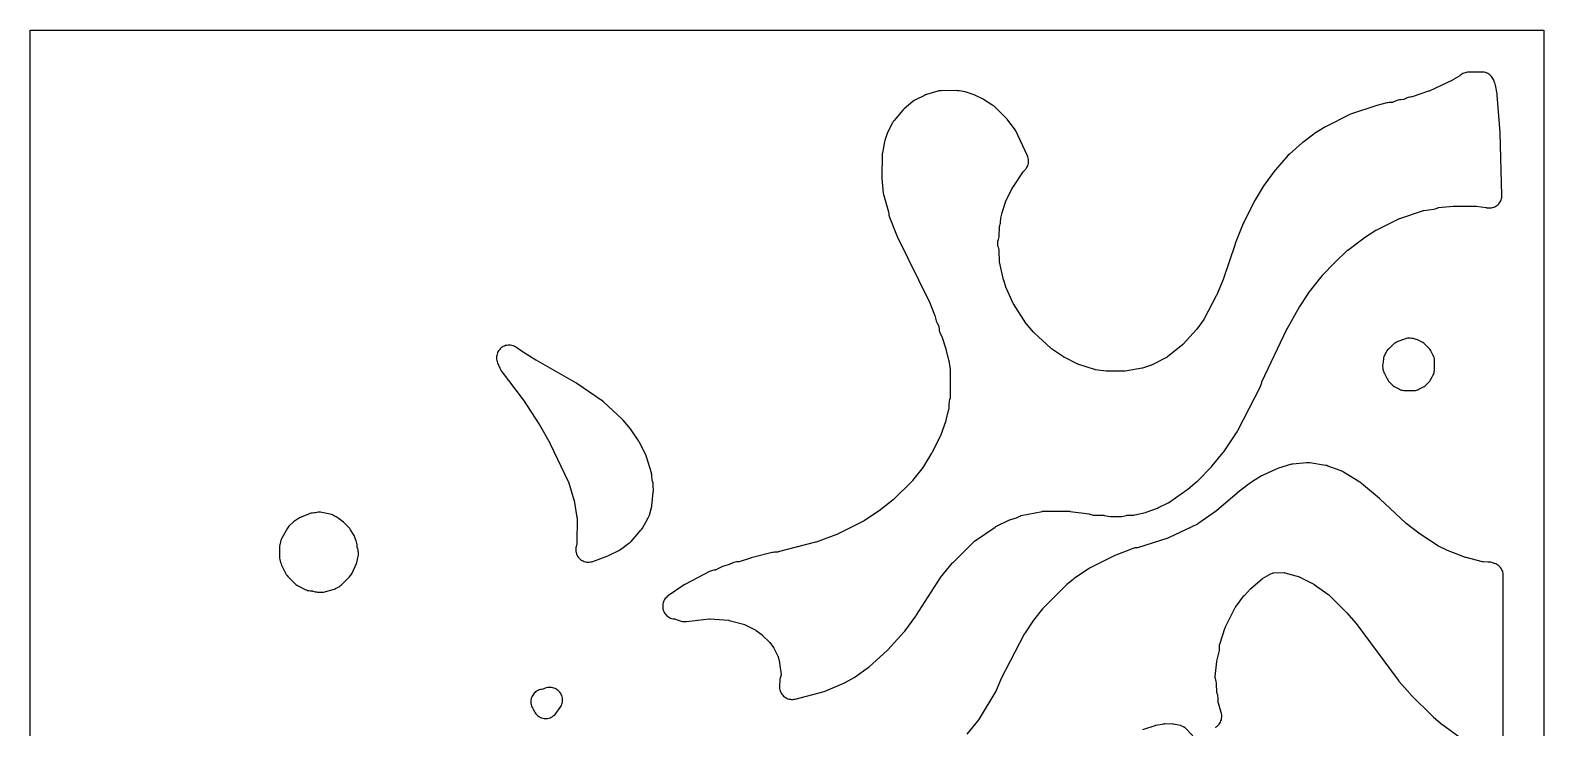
# Model space of a CAD drawing. Header units: millimetres. Extents: x 0 to 300, y 0 to 300.
# Drawn here: x 0 to 299.9, y 161.9 to 300 of the extents above; entities that cross this region are included whole.
import ezdxf

# ---------------------------------------------------------------- set-up
doc = ezdxf.new("R2010")
doc.units = ezdxf.units.MM
doc.layers.add('CUT', color=7, linetype='CONTINUOUS')

msp = doc.modelspace()

# ---------------------------------------------------------------- linework, layer by layer
at = {"layer": 'CUT'}
for points in [[(0.0614, 300), (299.8528, 300), (299.9113, 299.9971), (299.9141, 299.9386), (299.9141, 0.0614), (299.9113, 0.0029), (299.8528, 0), (299.8528, 0), (0.0614, 0), (0.0501, 0.0006), (0.0029, 0.0029), (0.0006, 0.0501), (0, 0.0614), (0, 299.9386), (0.0006, 299.9499), (0.0029, 299.9971), (0.0501, 299.9994)], [(125.4082, 186.5968), (125.3565, 186.3597), (125.328, 186.1186), (125.3231, 185.8759), (125.3417, 185.6338), (125.3837, 185.3947), (125.4486, 185.1608), (125.536, 184.9343), (125.6449, 184.7174), (125.7744, 184.512), (125.9231, 184.3202), (126.0898, 184.1437), (126.2728, 183.9842), (126.4704, 183.8431), (126.6808, 183.722), (126.9019, 183.6218), (127.1317, 183.5435), (127.368, 183.4878), (127.4887, 183.4715), (127.4887, 183.4714), (127.6065, 183.4528), (127.6439, 183.4431), (127.6609, 183.4374), (128.5767, 183.1048), (128.7827, 183.0399), (128.9935, 182.9931), (129.2075, 182.9646), (129.5392, 182.935), (129.8009, 182.9253), (130.0622, 182.9432), (134.5596, 183.4877), (134.5788, 183.4895), (134.6618, 183.4911), (134.6811, 183.4899), (138.358, 183.1795), (138.3751, 183.1777), (138.4479, 183.1648), (138.4646, 183.1606), (141.5775, 182.311), (141.5955, 182.3056), (141.671, 182.2767), (141.6879, 182.2687), (143.7577, 181.2287), (143.7727, 181.2207), (143.8351, 181.182), (143.8489, 181.1721), (145.0109, 180.2955), (145.0719, 180.2463), (145.1295, 180.1932), (146.5149, 178.8287), (146.5186, 178.8249), (146.5722, 178.7629), (146.5834, 178.7481), (147.2919, 177.7623), (147.2947, 177.7582), (147.3339, 177.6943), (147.3419, 177.6792), (148.1464, 176.0866), (148.1552, 176.0679), (148.1865, 175.9844), (148.1921, 175.9645), (148.4763, 174.8415), (148.4913, 174.7742), (148.5024, 174.7061), (148.7997, 172.4698), (148.8003, 172.4643), (148.8026, 172.4157), (148.7958, 172.3858), (148.789, 172.3624), (148.6472, 171.9213), (148.5882, 171.7049), (148.5488, 171.4841), (148.5294, 171.2607), (148.4849, 170.1968), (148.4823, 170.1566), (148.4786, 169.908), (148.4996, 169.6603), (148.5451, 169.4159), (148.6147, 169.1773), (148.7076, 168.9467), (148.8229, 168.7265), (148.9596, 168.5188), (149.1162, 168.3258), (149.2912, 168.1492), (149.4828, 167.9909), (149.6893, 167.8524), (149.9084, 167.7351), (150.1382, 167.6402), (150.3762, 167.5685), (150.6202, 167.5208), (150.8677, 167.4976), (151.1162, 167.4991), (151.3635, 167.5253), (151.6068, 167.5759), (157.3192, 169.0628), (157.4986, 169.1168), (157.6736, 169.1841), (161.2347, 170.7092), (161.4916, 170.8372), (163.2343, 171.8337), (163.4355, 171.9619), (166.0263, 173.7919), (166.268, 173.9862), (169.776, 177.1834), (169.9379, 177.3452), (173.1024, 180.8102), (173.2744, 181.0205), (175.4676, 184.0198), (175.5473, 184.1355), (180.3305, 191.5134), (180.3666, 191.566), (180.4054, 191.6165), (182.7816, 194.5421), (182.8228, 194.5901), (182.8665, 194.6359), (187.0554, 198.7999), (187.0681, 198.812), (187.1265, 198.8601), (187.1408, 198.8703), (191.2298, 201.6449), (191.298, 201.6879), (191.3688, 201.7261), (194.0233, 203.0445), (194.0392, 203.0519), (194.1099, 203.0792), (194.1267, 203.0843), (195.1948, 203.3851), (195.4428, 203.4692), (195.6807, 203.5787), (196.2705, 203.8889), (196.2867, 203.8969), (196.3229, 203.9117), (196.3603, 203.9229), (196.378, 203.9268), (200.5383, 204.7459), (200.5564, 204.749), (200.6349, 204.7566), (200.6532, 204.7571), (205.9396, 204.7571), (206.0209, 204.7543), (206.1018, 204.746), (209.8456, 204.2315), (209.8623, 204.2289), (209.8979, 204.2206), (209.9328, 204.2092), (209.948, 204.203), (209.9553, 204.1999), (210.1823, 204.1148), (210.4164, 204.0522), (210.6554, 204.0125), (210.8972, 203.9961), (212.7423, 203.9608), (212.7471, 203.9606), (212.8208, 203.9538), (212.8374, 203.9513), (214.0865, 203.7337), (214.315, 203.7047), (214.5451, 203.6968), (216.013, 203.7142), (216.2902, 203.7329), (216.5635, 203.7823), (217.245, 203.9449), (217.2636, 203.9488), (217.345, 203.9597), (217.364, 203.9608), (218.4305, 203.9949), (218.6605, 204.0129), (218.8878, 204.052), (221.0092, 204.5187), (221.3497, 204.6195), (223.3442, 205.3673), (223.5902, 205.4749), (225.5, 206.4359), (225.8062, 206.6184), (229.2093, 208.9914), (229.3956, 209.1348), (231.1965, 210.6608), (231.3628, 210.8152), (234.071, 213.5692), (234.2331, 213.751), (236.3591, 216.3825), (236.4911, 216.5617), (239.1326, 220.503), (239.2777, 220.7486), (243.7648, 229.4459), (243.8558, 229.6431), (243.9295, 229.8473), (243.9851, 230.0572), (244.0299, 230.2617), (244.035, 230.2823), (244.0646, 230.3691), (244.0732, 230.3886), (249.0055, 240.8203), (249.0249, 240.8594), (249.0457, 240.8978), (251.514, 245.2606), (251.5369, 245.2993), (251.5612, 245.3371), (253.204, 247.7891), (253.2281, 247.8238), (253.2535, 247.8577), (256.0129, 251.4042), (256.053, 251.453), (256.0957, 251.4996), (258.4791, 253.9711), (258.4896, 253.9817), (258.5123, 254.0042), (260.9857, 256.3893), (261.0367, 256.4357), (261.0902, 256.479), (264.3054, 258.9314), (264.3502, 258.9639), (264.3964, 258.9944), (266.6358, 260.3947), (266.6849, 260.4238), (266.7354, 260.4505), (271.0482, 262.6034), (271.1247, 262.6383), (271.2034, 262.6677), (276.0809, 264.2942), (276.0862, 264.2958), (276.1684, 264.3158), (276.1873, 264.3191), (278.1552, 264.6096), (278.385, 264.6546), (278.6096, 264.7209), (278.8271, 264.808), (278.9362, 264.8577), (278.955, 264.8657), (278.997, 264.8795), (279.0402, 264.8887), (279.0605, 264.8913), (281.9506, 265.1795), (282.0141, 265.1841), (282.0777, 265.1853), (286.3768, 265.1538), (286.4479, 265.1512), (286.5186, 265.1443), (288.5046, 264.8914), (288.5228, 264.8886), (288.5811, 264.8753), (288.8173, 264.8331), (289.0564, 264.8137), (289.2963, 264.8173), (289.5347, 264.8439), (289.7695, 264.8932), (289.9985, 264.9648), (290.2195, 265.058), (290.4306, 265.172), (290.6298, 265.3057), (290.8153, 265.4579), (290.9853, 265.6271), (291.1383, 265.8119), (291.273, 266.0105), (291.3879, 266.2211), (291.4822, 266.4417), (291.5548, 266.6703), (291.6052, 266.9049), (291.6329, 267.1432), (291.6377, 267.3831), (291.2903, 279.6544), (291.2837, 279.7789), (290.7056, 287.1612), (290.6714, 287.4215), (290.3503, 289.1546), (290.2831, 289.4293), (290.1854, 289.6946), (289.951, 290.2345), (289.8429, 290.4536), (289.7139, 290.6611), (289.5653, 290.855), (289.3985, 291.0334), (289.2151, 291.1947), (289.0168, 291.3374), (288.8055, 291.46), (288.5833, 291.5614), (288.3522, 291.6407), (288.1145, 291.697), (287.8725, 291.7298), (287.6284, 291.7389), (285.0118, 291.7082), (284.7807, 291.6947), (284.5518, 291.66), (284.3271, 291.6042), (284.1086, 291.5279), (283.898, 291.4317), (283.6973, 291.3164), (283.508, 291.1831), (283.332, 291.0328), (283.318, 291.0197), (283.2829, 290.9934), (283.2657, 290.9825), (281.9044, 290.1755), (281.8548, 290.1477), (281.804, 290.1222), (277.2224, 287.9669), (277.1578, 287.9388), (277.0917, 287.9146), (273.8691, 286.8412), (273.8504, 286.8355), (273.7681, 286.8173), (273.7487, 286.8146), (273.5092, 286.7872), (273.2819, 286.7506), (273.059, 286.6932), (272.8424, 286.6156), (272.6338, 286.5183), (272.222, 286.3028), (272.2047, 286.2943), (272.1662, 286.279), (272.1254, 286.2719), (272.1062, 286.27), (271.5754, 286.2329), (271.3252, 286.2026), (271.0793, 286.1473), (270.8402, 286.0676), (270.0086, 285.7427), (269.9902, 285.736), (269.9497, 285.7249), (269.9082, 285.718), (269.8887, 285.7163), (269.276, 285.6795), (269.0482, 285.6553), (268.8236, 285.6104), (266.8331, 285.1162), (266.6431, 285.061), (261.8259, 283.4512), (261.4989, 283.3155), (256.7783, 280.9515), (256.567, 280.8325), (254.5163, 279.5429), (254.3384, 279.42), (252.2058, 277.806), (252.0673, 277.6932), (249.52, 275.4622), (249.3005, 275.2446), (246.7616, 272.3947), (246.6176, 272.2174), (244.4559, 269.2918), (244.3246, 269.0953), (242.7028, 266.4005), (242.6083, 266.2287), (240.4699, 261.9481), (240.3851, 261.7593), (238.7879, 257.7663), (238.7392, 257.6338), (236.469, 250.8747), (236.4549, 250.835), (236.4394, 250.7958), (235.0728, 247.5154), (235.0503, 247.4648), (235.0255, 247.4152), (232.6222, 242.885), (232.5815, 242.8141), (232.536, 242.7463), (231.1649, 240.8457), (231.1268, 240.7957), (231.0861, 240.7477), (228.4792, 237.8375), (228.4756, 237.8337), (228.4187, 237.7793), (228.4051, 237.7678), (225.386, 235.341), (225.3702, 235.329), (225.2981, 235.2826), (225.2806, 235.2732), (222.1609, 233.705), (222.084, 233.6697), (222.0049, 233.64), (220.4326, 233.1124), (220.4279, 233.1109), (220.3544, 233.0922), (220.3375, 233.0889), (216.9825, 232.5248), (216.9772, 232.524), (216.8959, 232.517), (216.8774, 232.5166), (213.3702, 232.5255), (213.3009, 232.5277), (213.2319, 232.534), (211.0135, 232.799), (210.9948, 232.8017), (210.9151, 232.8194), (210.897, 232.8249), (207.6028, 233.9168), (207.5221, 233.9468), (207.4437, 233.9826), (204.8762, 235.2696), (204.8095, 235.3057), (204.7451, 235.3461), (202.3934, 236.9277), (202.3226, 236.9791), (202.2559, 237.0357), (198.9201, 240.0753), (198.8621, 240.1319), (198.808, 240.1923), (197.363, 241.9231), (197.3183, 241.9801), (197.2771, 242.0397), (194.83, 245.8239), (194.8275, 245.8278), (194.7931, 245.8902), (194.7861, 245.9048), (193.4532, 248.839), (193.4289, 248.8964), (193.4077, 248.955), (192.8954, 250.4913), (192.8785, 250.5465), (192.8642, 250.6025), (192.0551, 254.1382), (192.0513, 254.1568), (192.0412, 254.2384), (192.0403, 254.2574), (191.9947, 256.2733), (191.9745, 256.5393), (191.926, 256.8017), (191.8499, 257.0573), (191.7632, 257.3), (191.7615, 257.3053), (191.7488, 257.353), (191.7465, 257.3823), (191.7461, 257.4071), (191.7541, 258.2502), (191.7549, 258.2715), (191.7606, 258.317), (191.7713, 258.3617), (191.7781, 258.3819), (191.8499, 258.578), (191.93, 258.8404), (191.9808, 259.1101), (192.0018, 259.3837), (192.0374, 261.0395), (192.0383, 261.058), (192.043, 261.0975), (192.0555, 261.1354), (192.0626, 261.1525), (192.0655, 261.1589), (192.1498, 261.3758), (192.2136, 261.5995), (192.2563, 261.8282), (192.2776, 262.0598), (192.3061, 262.692), (192.3074, 262.7103), (192.3187, 262.7889), (192.3227, 262.8069), (192.5811, 263.8605), (192.5935, 263.9071), (192.6079, 263.9533), (193.4014, 266.3356), (193.43, 266.4125), (193.4639, 266.4873), (194.4889, 268.5593), (194.5267, 268.6296), (194.5691, 268.6973), (196.7692, 271.9586), (196.779, 271.9724), (196.8252, 272.029), (196.8367, 272.0414), (197.1315, 272.3434), (197.299, 272.5334), (197.4464, 272.7393), (197.5723, 272.9591), (197.6752, 273.1905), (197.7542, 273.4312), (197.8085, 273.6786), (197.8374, 273.9302), (197.8408, 274.1834), (197.8185, 274.4357), (197.7708, 274.6844), (197.6981, 274.9271), (197.6013, 275.1611), (195.2762, 280.0631), (195.1616, 280.2771), (195.0269, 280.479), (193.7282, 282.2337), (193.608, 282.3836), (193.4766, 282.5239), (191.1857, 284.7895), (190.9894, 284.9642), (190.7759, 285.1173), (188.9174, 286.3074), (188.6788, 286.4424), (187.3387, 287.106), (187.0224, 287.2366), (185.645, 287.6974), (185.291, 287.7876), (184.066, 288.0063), (183.841, 288.036), (183.6142, 288.0451), (180.5359, 288.0297), (180.3017, 288.0175), (180.0698, 287.9835), (179.842, 287.9278), (177.5903, 287.2645), (177.3798, 287.1921), (177.1765, 287.1013), (175.407, 286.2143), (175.1497, 286.0656), (174.9119, 285.8874), (173.2005, 284.4385), (173.0549, 284.3051), (172.9204, 284.1605), (171.2001, 282.1602), (171.0158, 281.9173), (170.8624, 281.6539), (169.9652, 279.8708), (169.8264, 279.5369), (169.3745, 278.1798), (169.2955, 277.8827), (168.8703, 275.7679), (168.8358, 275.5439), (168.8216, 275.3177), (168.7465, 270.8952), (168.7567, 270.6226), (169.0218, 267.7546), (169.0568, 267.5089), (169.1161, 267.268), (170.0702, 264.079), (170.0748, 264.0622), (170.0896, 263.9885), (170.0919, 263.9712), (170.1278, 263.6317), (170.1624, 263.4051), (170.2176, 263.1826), (170.293, 262.966), (171.8066, 259.1856), (171.8836, 259.0125), (178.0631, 246.4334), (178.0823, 246.3924), (178.0999, 246.3507), (179.1865, 243.6357), (179.2093, 243.5739), (179.2286, 243.5108), (179.5087, 242.4992), (179.5908, 242.2531), (179.6979, 242.0168), (180.0224, 241.39), (180.0306, 241.3733), (180.0454, 241.336), (180.0525, 241.2967), (180.0545, 241.2781), (180.0912, 240.8184), (180.1234, 240.5712), (180.1801, 240.3285), (180.2607, 240.0926), (180.3643, 239.866), (180.5744, 239.4612), (180.5766, 239.4567), (180.6063, 239.3872), (180.6122, 239.371), (181.4279, 236.9253), (181.4416, 236.8813), (181.4536, 236.8369), (181.9902, 234.6877), (182.0013, 234.6391), (182.0103, 234.59), (182.2924, 232.8527), (182.2931, 232.8475), (182.2997, 232.7685), (182.3001, 232.7505), (182.2804, 227.126), (182.2797, 227.1047), (182.2744, 227.0591), (182.2639, 227.0144), (182.2572, 226.9942), (182.19, 226.8072), (182.1158, 226.5617), (182.067, 226.3098), (182.0444, 226.0543), (182.0085, 225.0872), (182.0073, 225.0679), (181.9956, 224.9851), (181.9915, 224.9661), (181.4575, 222.8136), (181.4414, 222.7549), (181.4223, 222.6972), (180.3516, 219.7196), (180.3251, 219.6524), (180.2946, 219.5869), (178.6646, 216.3489), (178.6436, 216.3091), (178.6211, 216.2701), (177.0128, 213.5987), (176.9717, 213.535), (176.9265, 213.4741), (174.8465, 210.8444), (174.8006, 210.7899), (174.7516, 210.7382), (171.0904, 207.1019), (171.0406, 207.0551), (170.9882, 207.0113), (168.5836, 205.1167), (168.5466, 205.0888), (168.5086, 205.0623), (165.2428, 202.8775), (165.1795, 202.838), (165.1138, 202.8025), (160.2491, 200.3663), (160.1922, 200.3396), (160.134, 200.316), (155.7262, 198.6627), (155.6669, 198.6423), (155.6066, 198.6249), (148.2172, 196.7101), (148.1998, 196.706), (148.1237, 196.6938), (148.1059, 196.6923), (147.4494, 196.6504), (147.2247, 196.6259), (147.003, 196.5811), (142.8616, 195.5475), (142.695, 195.4998), (140.476, 194.7794), (140.4541, 194.773), (140.357, 194.7542), (140.3342, 194.7519), (139.9515, 194.7251), (139.698, 194.6943), (139.4489, 194.6377), (139.2068, 194.5561), (138.9744, 194.4502), (138.5937, 194.2526), (138.5764, 194.2441), (138.4992, 194.2136), (138.4809, 194.208), (137.416, 193.9083), (137.1715, 193.8256), (136.9369, 193.7182), (135.8543, 193.1535), (135.8493, 193.151), (135.8039, 193.1319), (135.7752, 193.1256), (135.7507, 193.1218), (135.4323, 193.0805), (135.213, 193.0421), (134.998, 192.9844), (134.7889, 192.9077), (134.5876, 192.8127), (129.8321, 190.3056), (129.6038, 190.1692), (126.4929, 188.079), (126.23, 187.8757), (126.1648, 187.818), (125.9911, 187.6485), (125.8346, 187.4629), (125.6969, 187.263), (125.5792, 187.0506), (125.4827, 186.8279)], [(94.931, 237.6535), (94.6819, 237.6459), (94.4349, 237.6135), (94.1923, 237.5567), (93.9565, 237.476), (93.73, 237.3723), (93.5149, 237.2465), (93.3134, 237.0999), (93.1275, 236.934), (92.959, 236.7504), (92.8097, 236.551), (92.6809, 236.3377), (92.574, 236.1126), (92.4901, 235.878), (92.4299, 235.6362), (92.3941, 235.3896), (92.383, 235.1407), (92.3967, 234.8919), (92.4351, 234.6458), (92.4979, 234.4046), (92.5843, 234.1709), (93.0337, 233.1202), (93.1682, 232.8516), (93.3339, 232.6011), (97.6914, 226.8044), (97.7156, 226.7711), (97.7386, 226.737), (100.7817, 222.0471), (100.7988, 222.0199), (100.8152, 221.9923), (103.0039, 218.1855), (103.0253, 218.1466), (103.0452, 218.107), (106.6216, 210.6533), (106.6236, 210.649), (106.65, 210.5821), (106.6552, 210.5666), (107.7468, 207.017), (107.7677, 206.9401), (107.7833, 206.8621), (108.3367, 203.5329), (108.3374, 203.5276), (108.3443, 203.4467), (108.3447, 203.4283), (108.3257, 198.2956), (108.3256, 198.2902), (108.3214, 198.2419), (108.3139, 198.214), (108.3062, 198.1909), (108.2516, 198.0413), (108.1786, 197.8054), (108.1292, 197.5634), (108.1039, 197.3178), (108.103, 197.0709), (108.1264, 196.8251), (108.1739, 196.5828), (108.2452, 196.3463), (108.3394, 196.1181), (108.4557, 195.9002), (108.5929, 195.6949), (108.7496, 195.5042), (108.9245, 195.3298), (109.1156, 195.1735), (109.3213, 195.0369), (109.5395, 194.9212), (109.768, 194.8275), (110.0046, 194.7569), (110.247, 194.71), (110.4929, 194.6872), (110.7398, 194.6888), (110.9854, 194.7147), (111.2272, 194.7647), (111.4629, 194.8384), (114.481, 195.9478), (114.7422, 196.0611), (116.6278, 197.0098), (116.8004, 197.1054), (116.9649, 197.2142), (118.647, 198.4254), (118.8631, 198.6), (119.0585, 198.7976), (121.0069, 200.9996), (121.1704, 201.2052), (121.3114, 201.4269), (122.4507, 203.4442), (122.5795, 203.7072), (122.6767, 203.9835), (123.1115, 205.4976), (123.1629, 205.7116), (123.1952, 205.9293), (123.4612, 208.4886), (123.4743, 208.7786), (123.4602, 209.8936), (123.448, 210.1109), (123.4169, 210.3264), (123.3672, 210.5382), (123.2993, 210.745), (123.2472, 210.883), (123.2407, 210.9018), (123.2299, 210.9434), (123.2235, 210.9858), (123.2222, 211.0057), (123.1907, 211.7572), (123.1727, 211.9691), (123.1369, 212.1786), (123.0834, 212.3843), (122.1221, 215.5247), (122.0525, 215.722), (121.9667, 215.9128), (120.7346, 218.3719), (120.573, 218.6486), (119.0753, 220.8724), (118.919, 221.0802), (117.4933, 222.7839), (117.2675, 223.0204), (113.5845, 226.4045), (113.311, 226.6225), (108.3093, 230.0671), (108.124, 230.1831), (100.2208, 234.6621), (100.1946, 234.6774), (100.1688, 234.6933), (97.139, 236.62), (97.1136, 236.6367), (97.0885, 236.654), (96.3304, 237.1924), (96.1203, 237.3263), (95.8979, 237.4387), (95.6654, 237.5284), (95.4252, 237.5945), (95.1795, 237.6363)], [(268.2316, 232.2705), (268.3425, 232.0171), (268.8635, 230.9864), (268.993, 230.7603), (269.1453, 230.549), (269.3187, 230.3546), (269.8648, 229.8035), (270.066, 229.6214), (270.2857, 229.4621), (270.5213, 229.3276), (271.3137, 228.9308), (271.5248, 228.8371), (271.7436, 228.7632), (271.9683, 228.7098), (272.1969, 228.6774), (272.4276, 228.6662), (274.0344, 228.6626), (274.265, 228.6728), (274.4937, 228.7042), (274.7186, 228.7565), (274.9376, 228.8294), (275.149, 228.9221), (275.9664, 229.3267), (276.2059, 229.4622), (276.4291, 229.6232), (276.6332, 229.8077), (277.1693, 230.3487), (277.3461, 230.5473), (277.5009, 230.7635), (277.6318, 230.995), (278.0146, 231.7648), (278.1073, 231.9748), (278.1803, 232.1924), (278.2331, 232.4159), (278.2651, 232.6432), (278.2762, 232.8725), (278.2798, 234.4818), (278.2696, 234.7129), (278.2381, 234.942), (278.1855, 235.1672), (278.1124, 235.3866), (278.0194, 235.5983), (277.6152, 236.413), (277.482, 236.6486), (277.3241, 236.8684), (277.1434, 237.0698), (276.334, 237.8792), (276.1399, 238.054), (275.9287, 238.2076), (275.7025, 238.3383), (275.1881, 238.6008), (274.9235, 238.717), (274.6473, 238.802), (274.0658, 238.9446), (273.77, 238.9986), (273.4699, 239.0166), (273.1681, 239.0166), (272.9455, 239.0066), (272.7248, 238.9769), (272.5075, 238.9276), (272.2955, 238.8592), (270.9745, 238.367), (270.7347, 238.2631), (270.5071, 238.1347), (270.2941, 237.9833), (270.0981, 237.8104), (269.1522, 236.884), (268.9835, 236.7014), (268.8337, 236.503), (268.7044, 236.2907), (268.427, 235.7797), (268.3301, 235.5805), (268.2511, 235.3735), (268.1908, 235.1604), (268.1496, 234.9427), (267.9993, 233.897), (267.9764, 233.6549), (267.9772, 233.4116), (268.0017, 233.1696), (268.0495, 232.9311), (268.1493, 232.5346)], [(49.6073, 194.5997), (49.6914, 194.3239), (49.8068, 194.0596), (50.6026, 192.49), (50.7331, 192.2631), (50.8866, 192.051), (51.0614, 191.8561), (52.4463, 190.4661), (52.6426, 190.2889), (52.8565, 190.1334), (53.0856, 190.0014), (54.4924, 189.2872), (54.7254, 189.1835), (54.9677, 189.1041), (55.2169, 189.0498), (55.4703, 189.0211), (55.8052, 189.0004), (55.825, 188.9987), (55.867, 188.9916), (55.9081, 188.9801), (55.9267, 188.9733), (56.0099, 188.9402), (56.234, 188.8631), (56.4643, 188.8077), (56.6988, 188.7743), (56.9354, 188.7632), (57.8935, 188.7638), (58.1175, 188.774), (58.3397, 188.8042), (58.5582, 188.8542), (60.0332, 189.2621), (60.2743, 189.3422), (60.5062, 189.4464), (61.0019, 189.7001), (61.2248, 189.8292), (61.4332, 189.9804), (61.625, 190.1524), (63.2625, 191.78), (63.4158, 191.9469), (63.5534, 192.1271), (63.6742, 192.3189), (63.777, 192.5209), (64.6311, 194.4049), (64.718, 194.6236), (64.7841, 194.8495), (64.9442, 195.5117), (64.9965, 195.8024), (65.0142, 196.0972), (65.0146, 196.5761), (65.0027, 196.8218), (64.9667, 197.0651), (64.907, 197.3037), (64.8241, 197.5353), (64.8053, 197.5807), (64.7979, 197.6001), (64.7854, 197.6431), (64.7778, 197.6872), (64.776, 197.7079), (64.7494, 198.1498), (64.72, 198.4104), (64.6634, 198.6665), (64.5803, 198.9153), (64.2472, 199.7617), (64.1535, 199.9711), (64.041, 200.171), (63.4507, 201.1156), (63.306, 201.3231), (63.141, 201.5149), (62.3297, 202.3669), (62.1914, 202.5013), (62.0432, 202.6246), (61.0406, 203.3956), (60.8489, 203.5292), (60.6455, 203.6444), (60.0581, 203.9416), (59.8644, 204.0295), (59.6639, 204.1006), (59.4581, 204.1544), (57.7618, 204.5215), (57.5192, 204.5617), (57.2739, 204.5778), (57.0282, 204.5697), (56.7844, 204.5375), (56.545, 204.4816), (56.4104, 204.443), (56.3685, 204.4359), (56.3481, 204.4341), (55.9377, 204.4094), (55.6561, 204.3764), (55.3801, 204.3117), (55.1132, 204.2162), (53.7056, 203.6204), (53.5285, 203.5372), (53.3585, 203.4403), (52.3763, 202.8286), (52.1497, 202.6695), (51.9421, 202.4862), (51.3996, 201.9511), (51.2436, 201.7824), (51.1038, 201.6), (50.9813, 201.4056), (49.8493, 199.4119), (49.7399, 199.1952), (49.6519, 198.9689), (49.5863, 198.7352), (49.4461, 198.1223), (49.3982, 197.8386), (49.3832, 197.5513), (49.3927, 195.7688), (49.4112, 195.4781), (49.4634, 195.1916)], [(100.1646, 164.6724), (100.3232, 164.4898), (100.4988, 164.3235), (100.6896, 164.1749), (100.8939, 164.0454), (101.1097, 163.9363), (101.335, 163.8486), (101.5678, 163.783), (101.8058, 163.7402), (102.0469, 163.7206), (102.2887, 163.7244), (102.529, 163.7516), (102.7656, 163.8018), (102.9962, 163.8747), (103.2187, 163.9695), (103.4309, 164.0854), (103.631, 164.2212), (103.8171, 164.3757), (103.9873, 164.5475), (104.1401, 164.7349), (104.9983, 165.898), (105.1357, 166.105), (105.2519, 166.3247), (105.3457, 166.5547), (105.4162, 166.793), (105.4627, 167.0371), (105.4848, 167.2846), (105.4822, 167.533), (105.4549, 167.78), (105.4032, 168.0231), (105.3277, 168.2598), (105.229, 168.4878), (105.1082, 168.7049), (104.9664, 168.909), (104.8051, 169.098), (104.6258, 169.27), (104.4304, 169.4234), (104.2206, 169.5566), (103.9987, 169.6684), (103.7668, 169.7576), (103.5272, 169.8233), (103.2822, 169.8648), (103.0343, 169.8819), (102.7859, 169.8743), (102.5396, 169.8421), (102.2976, 169.7855), (102.0625, 169.7053), (101.6533, 169.5425), (101.6342, 169.5354), (101.5919, 169.5238), (101.5604, 169.5222), (101.3205, 169.4983), (101.0841, 169.4514), (100.8532, 169.382), (100.6302, 169.2906), (100.4169, 169.1782), (100.2155, 169.0458), (100.0278, 168.8946), (99.8554, 168.7261), (99.7002, 168.5417), (99.5634, 168.3432), (99.4464, 168.1325), (99.3502, 167.9115), (99.2757, 167.6822), (99.2236, 167.4469), (99.1945, 167.2076), (99.1886, 166.9666), (99.2058, 166.7262), (99.2462, 166.4885), (99.3093, 166.2559), (99.3944, 166.0304), (99.5009, 165.8141), (99.5826, 165.6822), (99.581, 165.6812), (99.6547, 165.5635), (99.6663, 165.5422), (99.9037, 165.079), (100.0243, 164.8694)]]:
    msp.add_lwpolyline(points, close=True, dxfattribs=at)
for points in [[(291.8967, 159.5201), (291.9039, 192.0322), (291.8922, 192.2735), (291.8574, 192.5126), (291.7996, 192.7472), (291.7194, 192.9752), (291.6176, 193.1943), (291.4952, 193.4026), (291.3532, 193.5981), (291.1929, 193.7789), (291.016, 193.9435), (290.824, 194.0902), (290.6188, 194.2177), (290.4022, 194.3248), (290.1763, 194.4104), (290.0399, 194.4476), (289.9595, 194.4717), (289.5971, 194.5903), (289.371, 194.6527), (289.1399, 194.6937), (288.9061, 194.7128), (287.9308, 194.7466), (287.9112, 194.7477), (287.8273, 194.7595), (287.8082, 194.7637), (284.5365, 195.5756), (284.4654, 195.5956), (284.3958, 195.6199), (280.824, 196.9933), (280.7701, 197.0156), (280.7175, 197.0404), (279.1844, 197.8091), (279.1278, 197.8395), (279.0728, 197.8729), (275.2294, 200.351), (275.184, 200.3818), (275.1401, 200.4146), (272.6559, 202.3614), (272.6183, 202.3921), (272.582, 202.4242), (267.416, 207.1988), (267.3424, 207.2641), (263.7972, 210.2909), (263.6514, 210.4063), (263.4975, 210.5105), (260.2544, 212.5344), (260.0262, 212.6608), (259.786, 212.7627), (257.1472, 213.7234), (256.9225, 213.7934), (256.6923, 213.8419), (253.577, 214.3474), (253.3636, 214.3726), (253.1488, 214.3795), (252.9342, 214.3678), (250.2112, 214.1025), (249.9732, 214.0677), (249.7396, 214.0102), (247.3405, 213.2952), (247.0206, 213.1755), (244.2948, 211.9373), (243.9989, 211.778), (241.9893, 210.5156), (241.811, 210.3925), (239.6549, 208.7615), (239.5393, 208.6685), (235.1379, 204.9086), (235.0921, 204.8713), (235.0444, 204.8364), (231.3773, 202.2851), (231.373, 202.2823), (231.3048, 202.2423), (231.2888, 202.2342), (225.5861, 199.522), (225.5119, 199.4897), (225.4358, 199.4626), (219.4316, 197.5511), (219.4133, 197.5458), (219.3328, 197.5289), (219.3139, 197.5264), (218.963, 197.4892), (218.7471, 197.4567), (218.5349, 197.4055), (218.3279, 197.336), (215.1128, 196.0976), (214.8909, 195.9995), (210.1811, 193.638), (209.9091, 193.4795), (206.8317, 191.4155), (206.643, 191.2757), (205.4376, 190.2914), (205.251, 190.1227), (200.7766, 185.6483), (200.5836, 185.4314), (198.7988, 183.1748), (198.6837, 183.017), (197.1211, 180.6884), (196.9759, 180.4429), (192.3531, 171.4955), (192.2707, 171.3195), (191.4188, 169.2997), (191.3829, 169.2226), (191.3417, 169.1481), (188.0411, 163.6672), (187.9971, 163.5995), (187.9487, 163.535), (185.598, 160.6134)], [(234.9145, 161.8477), (234.9688, 161.9514), (235.0299, 162.0446), (235.0998, 162.1314), (235.1779, 162.2108), (235.2359, 162.2592), (235.4166, 162.4259), (235.58, 162.6094), (235.7246, 162.8081), (235.849, 163.0201), (235.9521, 163.2432), (236.0327, 163.4754), (236.0901, 163.7144), (236.1237, 163.9578), (236.1333, 164.2034), (236.1188, 164.4487), (236.0802, 164.6915), (236.018, 164.9292), (235.4331, 166.7862), (235.4285, 166.802), (235.4207, 166.8371), (235.4165, 166.8696), (235.4149, 166.8939), (235.3744, 167.901), (235.3512, 168.1546), (235.3023, 168.4045), (235.2283, 168.6482), (235.1406, 168.8914), (235.1342, 168.9106), (235.124, 168.953), (235.1183, 168.9962), (235.1173, 169.0164), (235.084, 170.5308), (235.0658, 170.7826), (235.0222, 171.0313), (234.8248, 171.8974), (234.8208, 171.9175), (234.8157, 171.9613), (234.8155, 172.0055), (234.8171, 172.0259), (235.1263, 174.9875), (235.1269, 174.9923), (235.14, 175.0654), (235.144, 175.0819), (235.5636, 176.6724), (235.6179, 176.934), (235.644, 177.2), (235.6954, 178.3667), (235.6966, 178.3839), (235.7017, 178.421), (235.7102, 178.4577), (235.7151, 178.4737), (236.7958, 181.7257), (236.8256, 181.8056), (236.861, 181.8831), (238.77, 185.6984), (238.7782, 185.7138), (238.8181, 185.7779), (238.8283, 185.792), (240.5042, 187.9982), (240.5474, 188.0517), (240.5935, 188.1026), (241.8177, 189.3778), (241.86, 189.4197), (241.9043, 189.4595), (244.1325, 191.3588), (244.1363, 191.3619), (244.1969, 191.4063), (244.2112, 191.4155), (245.5511, 192.2377), (245.5553, 192.2402), (245.6215, 192.2744), (245.6369, 192.2813), (246.3436, 192.5769), (246.3609, 192.5836), (246.3988, 192.5952), (246.4383, 192.5992), (246.4567, 192.5996), (248.4823, 192.6032), (248.5, 192.6028), (248.538, 192.5993), (248.5756, 192.5922), (248.5927, 192.5877), (251.4973, 191.7479), (251.5137, 191.7428), (251.5827, 191.7158), (251.5983, 191.7084), (254.3414, 190.3354), (254.3458, 190.3331), (254.4101, 190.2948), (254.4242, 190.2852), (257.162, 188.3336), (257.166, 188.3306), (257.2244, 188.282), (257.237, 188.2701), (260.8443, 184.7239), (260.8789, 184.6884), (260.912, 184.6515), (262.6623, 182.6182), (262.6904, 182.5844), (262.7171, 182.5496), (271.0478, 171.2933), (271.1902, 171.118), (273.4358, 168.5962), (273.5386, 168.4874), (277.9373, 164.1062), (278.0897, 163.9665), (279.7592, 162.5583), (279.9125, 162.439), (283.5797, 159.8044)], [(220.4669, 161.5364), (222.8906, 162.3598), (222.9741, 162.3848), (223.0592, 162.4036), (224.689, 162.702), (224.7088, 162.7051), (224.7955, 162.7115), (224.8156, 162.7114), (226.3771, 162.6599), (226.4636, 162.6539), (226.5495, 162.6416), (227.906, 162.3967), (227.9249, 162.3928), (227.9649, 162.3813), (228.0035, 162.3656), (228.0208, 162.357), (228.6041, 162.0477), (228.6197, 162.0389), (228.6519, 162.0177), (228.682, 161.9934), (228.6951, 161.9812), (230.3969, 160.3177)]]:
    msp.add_lwpolyline(points, dxfattribs=at)

doc.saveas('drawing.dxf')
